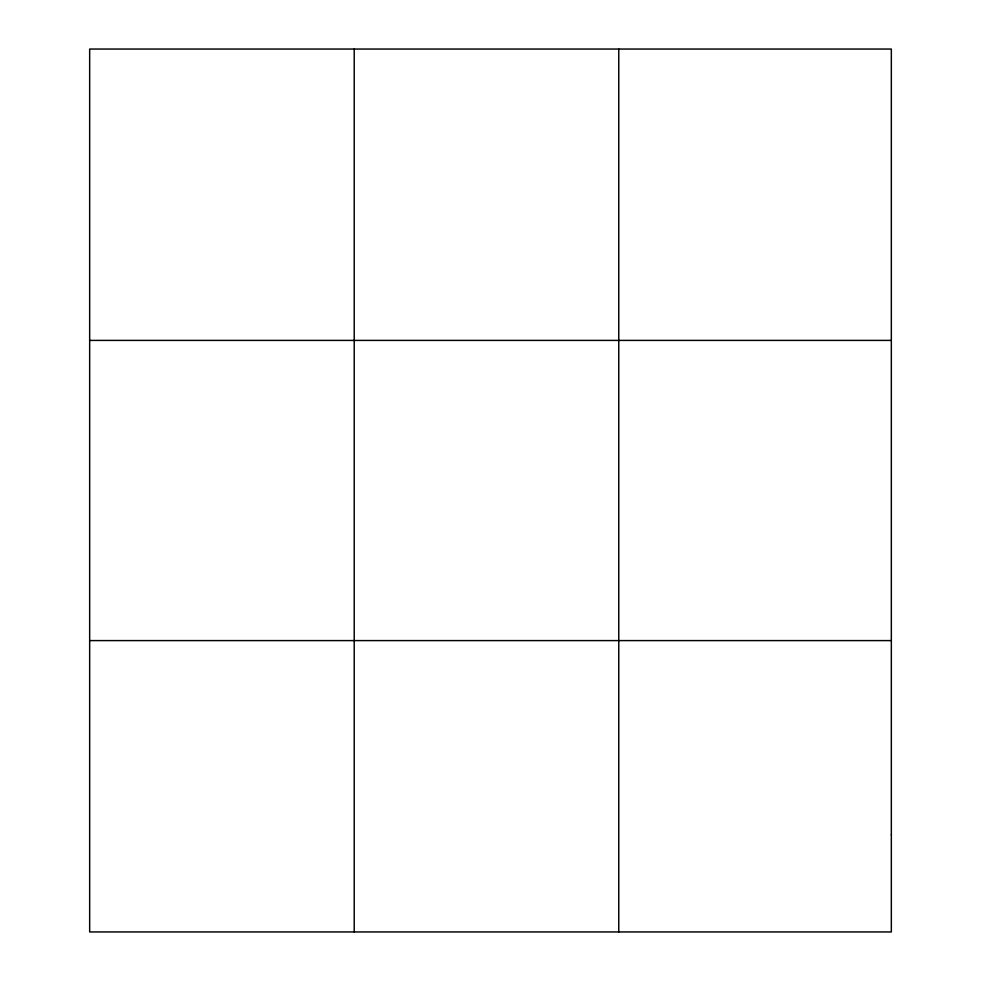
<?xml version="1.0" encoding="UTF-8"?>
<svg xmlns="http://www.w3.org/2000/svg" width="981" height="981" viewBox="0 0 981 981"><rect width="100%" height="100%" fill="white"/><g stroke="black" fill="none" stroke-linecap="round" stroke-linejoin="round"><path stroke-width="1.47" d="M354.215 931.95L354.215 49.05M618.766 931.95L618.766 49.05M89.663 340.407L891.337 340.407M89.663 640.593L891.337 640.593M891.337 834.831L891.337 931.95L89.663 931.95L89.663 49.05L891.337 49.05L891.337 834.831"/></g></svg>
